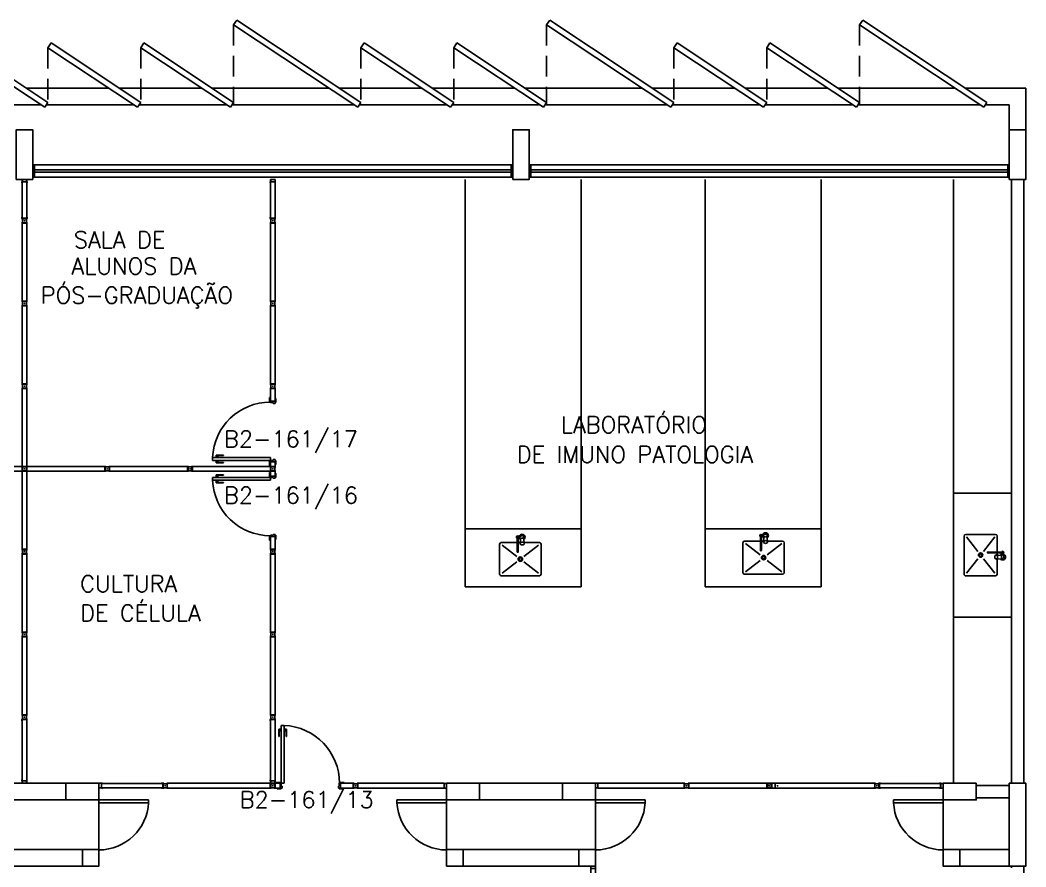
# Model space of a CAD drawing. Header units: millimetres. Extents: x 2090 to 2270, y 1357 to 1514.
# Drawn here: x 2250.59 to 2262.74, y 1427.39 to 1437.62 of the extents above; entities that cross this region are included whole.
import ezdxf

# ---------------------------------------------------------------- set-up
doc = ezdxf.new("R2010")
doc.units = ezdxf.units.MM
doc.linetypes.add('HIDDEN', pattern=[0.375, 0.25, -0.125])
for name, color, linetype in [('ALV', 2, 'Continuous'), ('DIV', 2, 'Continuous'), ('DIV2', 2, 'Continuous'), ('ENDEREÇO', 2, 'Continuous'), ('ESTR', 3, 'Continuous'), ('JANELA', 1, 'Continuous'), ('MACANETA', 2, 'Continuous'), ('PEÇAS', 1, 'Continuous'), ('PISO', 1, 'Continuous'), ('PORTA', 2, 'Continuous'), ('PROJ', 1, 'HIDDEN'), ('TEXTO', 2, 'Continuous')]:
    doc.layers.add(name, color=color, linetype=linetype)
doc.styles.add('UNB1-100', font='simplex.shx', dxfattribs={"height": 0.2})

# ---------------------------------------------------------------- blocks, each defined once
blk = doc.blocks.new('IMTT')
for p, q in [((-0.005, 0), (0.005, 0)), ((0.029, 0.029), (0, 0.029)), ((0, -0.028), (0, 0.029)), ((0.029, -0.028), (0, -0.028))]:
    blk.add_line(p, q)
blk = doc.blocks.new('MTT')
for p, q in [((-0.029, 0.018), (-0.029, 0.029)), ((-0.019, 0.029), (-0.029, 0.029)), ((-0.024, 0.018), (-0.029, 0.018)), ((-0.024, 0.018), (-0.024, -0.019)), ((-0.019, 0.024), (-0.019, 0.029)), ((-0.019, 0.024), (0.018, 0.024)), ((-0.005, 0), (0.005, 0)), ((0, -0.005), (0, 0.005)), ((0.018, 0.024), (0.018, 0.029)), ((0.018, 0.029), (0.029, 0.029)), ((0.024, 0.018), (0.029, 0.018)), ((0.024, 0.018), (0.024, -0.019)), ((0.029, 0.018), (0.029, 0.029)), ((-0.029, -0.019), (-0.024, -0.019)), ((-0.029, -0.019), (-0.029, -0.029)), ((-0.019, -0.029), (-0.029, -0.029)), ((0.018, -0.024), (-0.019, -0.024)), ((-0.019, -0.024), (-0.019, -0.029)), ((0.018, -0.024), (0.018, -0.029)), ((0.018, -0.029), (0.029, -0.029)), ((0.029, -0.019), (0.024, -0.019)), ((0.029, -0.019), (0.029, -0.029))]:
    blk.add_line(p, q)
blk = doc.blocks.new('DIV8')
for p, q in [((0.005, 0), (-0.005, 0)), ((0, 0.005), (0, -0.005)), ((0.024, 0.019), (0.028, 0.019)), ((0.024, 0.017), (0.024, 0.019)), ((0.024, 0.017), (0.028, 0.017)), ((0.028, 0.03), (0.043, 0.03)), ((0.028, 0.03), (0.028, 0.019)), ((0.028, 0.017), (0.028, -0.016)), ((0.769, 0.028), (0.03, 0.028)), ((0.03, 0.028), (0.03, -0.028)), ((0.043, 0.028), (0.043, 0.03)), ((0.757, 0.028), (0.757, 0.03)), ((0.771, 0.03), (0.757, 0.03)), ((0.769, 0.028), (0.769, -0.028)), ((0.771, 0.03), (0.771, 0.019)), ((0.776, 0.019), (0.771, 0.019)), ((0.771, 0.017), (0.771, -0.016)), ((0.776, 0.017), (0.771, 0.017)), ((0.776, 0.017), (0.776, 0.019)), ((0.805, 0), (0.795, 0)), ((0.8, 0.005), (0.8, -0.005)), ((0.024, -0.016), (0.028, -0.016)), ((0.024, -0.019), (0.024, -0.016)), ((0.024, -0.019), (0.028, -0.019)), ((0.028, -0.019), (0.028, -0.03)), ((0.028, -0.03), (0.043, -0.03)), ((0.769, -0.028), (0.03, -0.028)), ((0.043, -0.03), (0.043, -0.028)), ((0.757, -0.03), (0.757, -0.028)), ((0.771, -0.03), (0.757, -0.03)), ((0.776, -0.016), (0.771, -0.016)), ((0.776, -0.019), (0.771, -0.019)), ((0.771, -0.019), (0.771, -0.03)), ((0.776, -0.019), (0.776, -0.016))]:
    blk.add_line(p, q)
blk = doc.blocks.new('DIV11')
for p, q in [((-0.0051, 0), (0.0051, 0)), ((0, -0.0051), (0, 0.0051)), ((0.0285, 0.0285), (1.0715, 0.0285)), ((0.0285, -0.0285), (0.0285, 0.0285)), ((1.0715, -0.0285), (1.0715, 0.0285)), ((1.0949, 0), (1.1051, 0)), ((1.1, -0.0051), (1.1, 0.0051)), ((0.0285, -0.0285), (1.0715, -0.0285))]:
    blk.add_line(p, q)
blk = doc.blocks.new('DIV10')
for p, q in [((-0.0051, 0), (0.0051, 0)), ((0, -0.0051), (0, 0.0051)), ((0.0285, 0.0285), (0.9715, 0.0285)), ((0.0285, -0.0285), (0.0285, 0.0285)), ((0.9715, -0.0285), (0.9715, 0.0285)), ((0.9949, 0), (1.0051, 0)), ((1, -0.0051), (1, 0.0051)), ((0.0285, -0.0285), (0.9715, -0.0285))]:
    blk.add_line(p, q)
blk = doc.blocks.new('DIV6')
for p, q in [((0.0051, 0), (-0.0051, 0)), ((0, 0.0051), (0, -0.0051)), ((0.5715, 0.0285), (0.0285, 0.0285)), ((0.0285, 0.0285), (0.0285, -0.0285)), ((0.5715, 0.0285), (0.5715, -0.0285)), ((0.5949, 0), (0.6051, 0)), ((0.6, 0.0051), (0.6, -0.0051)), ((0.5715, -0.0285), (0.0285, -0.0285))]:
    blk.add_line(p, q)
blk = doc.blocks.new('DOOR70')
at = {"layer": 'MACANETA', "color": 1}
for p, q in [((-0.015, -0.565), (-0.01, -0.565)), ((-0.015, -0.655), (-0.015, -0.565)), ((-0.01, -0.655), (-0.01, -0.565)), ((0.08, -0.565), (0.075, -0.565)), ((0.075, -0.655), (0.075, -0.565)), ((0.08, -0.655), (0.08, -0.565)), ((-0.015, -0.655), (0.012, -0.655)), ((-0.01, -0.635), (0.012, -0.635)), ((0.012, -0.663), (0.012, -0.628)), ((0.012, -0.628), (0.015, -0.628)), ((0.012, -0.663), (0.015, -0.663)), ((0.053, -0.628), (0.05, -0.628)), ((0.053, -0.663), (0.05, -0.663)), ((0.053, -0.663), (0.053, -0.628)), ((0.075, -0.635), (0.053, -0.635)), ((0.08, -0.655), (0.053, -0.655))]:
    blk.add_line(p, q, dxfattribs=at)
at = {"layer": 'PORTA'}
for p, q in [((0.015, -0.7), (0.015, 0)), ((0.015, 0), (0.05, 0)), ((0.05, -0.7), (0.05, 0)), ((0.05, -0.7), (0.015, -0.7))]:
    blk.add_line(p, q, dxfattribs=at)
at = {"layer": 'PORTA', "color": 1}
blk.add_arc((0.02, 0), 0.7, 272.4563, 0, dxfattribs=at)
blk = doc.blocks.new('INOXA1-P')
for p, q in [((0.22, 0.25), (0.14, 0.25)), ((0.5, 0.25), (0.22, 0.25)), ((0.12, 0.23), (0.12, 0.047)), ((0.15, 0.22), (0.287, 0.043)), ((0.353, 0.043), (0.49, 0.22)), ((0.52, 0.23), (0.52, -0.23)), ((0.043, 0.008), (0.043, -0.022)), ((0.062, 0.04), (0.071, 0.04)), ((0.131, 0.048), (0.076, 0.043)), ((0.131, -0.002), (0.076, 0.003)), ((0.22, -0.027), (0.054, -0.027)), ((0.22, -0.037), (0.054, -0.037)), ((0.063, -0.003), (0.063, -0.021)), ((0.12, -0.001), (0.12, -0.027)), ((0.12, -0.037), (0.12, -0.23)), ((0.15, -0.22), (0.287, -0.043)), ((0.231, -0.027), (0.22, -0.027)), ((0.231, -0.037), (0.22, -0.037)), ((0.353, -0.043), (0.49, -0.22)), ((0.22, -0.25), (0.14, -0.25)), ((0.5, -0.25), (0.22, -0.25))]:
    blk.add_line(p, q)
blk.add_lwpolyline([(0.076, 0.003), (0.072, 0.004), (0.069, 0.009), (0.067, 0.015), (0.066, 0.023), (0.067, 0.031), (0.069, 0.037), (0.072, 0.042), (0.076, 0.043)])
blk.add_lwpolyline([(0.131, 0.048), (0.137, 0.046), (0.143, 0.041), (0.147, 0.033), (0.148, 0.023), (0.147, 0.013), (0.143, 0.006), (0.137, 0), (0.131, -0.002), (0.125, 0), (0.119, 0.006), (0.115, 0.013), (0.114, 0.023), (0.115, 0.033), (0.119, 0.041), (0.125, 0.046)], close=True)
for radius in [0.0266, 0.0163]:
    blk.add_circle((0.32, 0), radius)
for centre, radius, start, end in [((0.14, 0.23), 0.02, 90, 180), ((0.5, 0.23), 0.02, 360, 90), ((0.054, 0.023), 0.0349, 36.1705, 252.2568), ((0.054, 0.023), 0.0189, 62.7367, 235.7375), ((0.073, -0.003), 0.01, 102.8285, 180), ((0.054, 0.023), 0.0349, 285.5373, 323.9987), ((0.054, -0.032), 0.0145, 20.161, 339.839), ((0.054, -0.032), 0.005, 90.0037, 269.9963), ((0.231, -0.032), 0.00738, 222.6559, 137.3441), ((0.231, -0.032), 0.005, 269.9935, 90.0065), ((0.14, -0.23), 0.02, 180, 270), ((0.5, -0.23), 0.02, 270, 360)]:
    blk.add_arc(centre, radius, start, end)

msp = doc.modelspace()

# ---------------------------------------------------------------- linework, layer by layer
at = {"layer": 'ALV'}
for p, q in [((2249.38324, 1437.56513), (2250.88305, 1436.56985)), ((2249.42195, 1437.62346), (2250.92175, 1436.62817)), ((2253.16524, 1437.56513), (2253.20395, 1437.62346)), ((2253.16524, 1437.56513), (2254.66505, 1436.56985)), ((2253.20395, 1437.62346), (2254.70375, 1436.62817)), ((2256.94724, 1437.56513), (2256.98595, 1437.62346)), ((2256.94724, 1437.56513), (2258.44705, 1436.56985)), ((2256.98595, 1437.62346), (2258.48575, 1436.62817)), ((2260.72924, 1437.56513), (2260.76795, 1437.62346)), ((2260.72924, 1437.56513), (2262.22905, 1436.56985)), ((2260.76795, 1437.62346), (2262.26775, 1436.62817)), ((2250.92145, 1437.28867), (2250.96016, 1437.34699)), ((2250.96016, 1437.34699), (2252.04335, 1436.62817)), ((2252.04335, 1437.28867), (2252.08205, 1437.34699)), ((2252.08205, 1437.34699), (2253.16524, 1436.62817)), ((2254.70375, 1437.28867), (2254.74246, 1437.34699)), ((2254.74246, 1437.34699), (2255.82565, 1436.62817)), ((2255.82565, 1437.28867), (2255.86435, 1437.34699)), ((2255.86435, 1437.34699), (2256.94754, 1436.62817)), ((2258.48545, 1437.28867), (2258.52416, 1437.34699)), ((2258.52416, 1437.34699), (2259.60735, 1436.62817)), ((2259.60735, 1437.28867), (2259.64605, 1437.34699)), ((2259.64605, 1437.34699), (2260.72924, 1436.62817)), ((2250.92145, 1437.28867), (2252.00464, 1436.56985)), ((2252.04335, 1437.28867), (2253.12654, 1436.56985)), ((2254.70375, 1437.28867), (2255.78694, 1436.56985)), ((2255.82565, 1437.28867), (2256.90884, 1436.56985)), ((2258.48545, 1437.28867), (2259.56864, 1436.56985)), ((2259.60735, 1437.28867), (2260.69054, 1436.56985)), ((2250.88305, 1436.56985), (2250.92175, 1436.62817)), ((2252.00464, 1436.56985), (2252.04335, 1436.62817)), ((2253.12654, 1436.56985), (2253.16524, 1436.62817)), ((2254.66505, 1436.56985), (2254.70375, 1436.62817)), ((2255.78694, 1436.56985), (2255.82565, 1436.62817)), ((2256.90884, 1436.56985), (2256.94754, 1436.62817)), ((2258.44705, 1436.56985), (2258.48575, 1436.62817)), ((2259.56864, 1436.56985), (2259.60735, 1436.62817)), ((2260.69054, 1436.56985), (2260.72924, 1436.62817)), ((2262.22905, 1436.56985), (2262.26775, 1436.62817)), ((2262.56325, 1428.39901), (2262.56325, 1435.69901)), ((2262.71325, 1428.39901), (2262.71325, 1435.69901)), ((2250.13835, 1428.39901), (2251.13835, 1428.39901)), ((2256.13835, 1428.39901), (2257.13835, 1428.39901)), ((2262.138, 1428.37401), (2262.53835, 1428.37401)), ((2250.13835, 1428.19901), (2251.13835, 1428.19901)), ((2256.13835, 1428.19901), (2257.13835, 1428.19901)), ((2262.138, 1428.22401), (2262.53835, 1428.22401)), ((2249.93835, 1427.59901), (2251.33835, 1427.59901)), ((2255.93835, 1427.59901), (2257.33835, 1427.59901)), ((2261.93835, 1427.59901), (2262.53871, 1427.59901)), ((2249.93835, 1427.39901), (2251.33835, 1427.39901)), ((2255.93835, 1427.39901), (2257.33835, 1427.39901)), ((2261.93835, 1427.39901), (2262.53871, 1427.39901)), ((2262.71342, 1427.39901), (2262.56342, 1427.39901))]:
    msp.add_line(p, q, dxfattribs=at)
at = {"layer": 'DIV'}
for p, q in [((2250.63325, 1435.69901), (2250.64345, 1435.69901)), ((2250.63835, 1435.69391), (2250.63835, 1435.70411))]:
    msp.add_line(p, q, dxfattribs=at)
at = {"layer": 'DIV2'}
for p, q in [((2250.60785, 1435.67051), (2250.60785, 1435.65613)), ((2250.60785, 1435.67051), (2250.61985, 1435.67051)), ((2250.60985, 1435.65613), (2250.60785, 1435.65613)), ((2250.60985, 1435.66851), (2250.66685, 1435.66851)), ((2250.60985, 1435.66851), (2250.60985, 1435.22951)), ((2250.61985, 1435.67551), (2250.61985, 1435.67051)), ((2250.62185, 1435.67551), (2250.61985, 1435.67551)), ((2250.62185, 1435.67551), (2250.62185, 1435.67051)), ((2250.62185, 1435.67051), (2250.65485, 1435.67051)), ((2250.65485, 1435.67551), (2250.65485, 1435.67051)), ((2250.65685, 1435.67551), (2250.65485, 1435.67551)), ((2250.65685, 1435.67551), (2250.65685, 1435.67051)), ((2250.65685, 1435.67051), (2250.66885, 1435.67051)), ((2250.66685, 1435.66851), (2250.66685, 1435.22951)), ((2250.66885, 1435.65613), (2250.66685, 1435.65613)), ((2250.66885, 1435.67051), (2250.66885, 1435.65613)), ((2253.60785, 1435.67051), (2253.60785, 1435.65613)), ((2253.60785, 1435.67051), (2253.61985, 1435.67051)), ((2253.60985, 1435.65613), (2253.60785, 1435.65613)), ((2253.60985, 1435.66851), (2253.60985, 1435.22951)), ((2253.60985, 1435.66851), (2253.66685, 1435.66851)), ((2253.61985, 1435.67551), (2253.61985, 1435.67051)), ((2253.62185, 1435.67551), (2253.61985, 1435.67551)), ((2253.62185, 1435.67551), (2253.62185, 1435.67051)), ((2253.62185, 1435.67051), (2253.65485, 1435.67051)), ((2253.65485, 1435.67551), (2253.65485, 1435.67051)), ((2253.65685, 1435.67551), (2253.65485, 1435.67551)), ((2253.65685, 1435.67551), (2253.65685, 1435.67051)), ((2253.65685, 1435.67051), (2253.66885, 1435.67051)), ((2253.66685, 1435.66851), (2253.66685, 1435.22951)), ((2253.66885, 1435.65613), (2253.66685, 1435.65613)), ((2253.66885, 1435.67051), (2253.66885, 1435.65613)), ((2250.60785, 1435.22751), (2250.60785, 1435.24189)), ((2250.60985, 1435.24189), (2250.60785, 1435.24189)), ((2250.66885, 1435.24189), (2250.66685, 1435.24189)), ((2250.66885, 1435.22751), (2250.66885, 1435.24189)), ((2253.60985, 1435.24189), (2253.60785, 1435.24189)), ((2253.60785, 1435.22751), (2253.60785, 1435.24189)), ((2253.66885, 1435.24189), (2253.66685, 1435.24189)), ((2253.66885, 1435.22751), (2253.66885, 1435.24189)), ((2250.60785, 1435.22751), (2250.61985, 1435.22751)), ((2250.60985, 1435.22951), (2250.66685, 1435.22951)), ((2250.61985, 1435.22251), (2250.61985, 1435.22751)), ((2250.62185, 1435.22251), (2250.61985, 1435.22251)), ((2250.62185, 1435.22251), (2250.62185, 1435.22751)), ((2250.62185, 1435.22751), (2250.65485, 1435.22751)), ((2250.63325, 1435.19901), (2250.64345, 1435.19901)), ((2250.63835, 1435.20411), (2250.63835, 1435.19391)), ((2250.65485, 1435.22251), (2250.65485, 1435.22751)), ((2250.65685, 1435.22251), (2250.65485, 1435.22251)), ((2250.65685, 1435.22251), (2250.65685, 1435.22751)), ((2250.65685, 1435.22751), (2250.66885, 1435.22751)), ((2253.60785, 1435.22751), (2253.61985, 1435.22751)), ((2253.60985, 1435.22951), (2253.66685, 1435.22951)), ((2253.61985, 1435.22251), (2253.61985, 1435.22751)), ((2253.62185, 1435.22251), (2253.61985, 1435.22251)), ((2253.62185, 1435.22751), (2253.65485, 1435.22751)), ((2253.62185, 1435.22251), (2253.62185, 1435.22751)), ((2253.63325, 1435.19901), (2253.64345, 1435.19901)), ((2253.63835, 1435.20411), (2253.63835, 1435.19391)), ((2253.65485, 1435.22251), (2253.65485, 1435.22751)), ((2253.65685, 1435.22251), (2253.65485, 1435.22251)), ((2253.65685, 1435.22751), (2253.66885, 1435.22751)), ((2253.65685, 1435.22251), (2253.65685, 1435.22751)), ((2253.64345, 1433.19901), (2253.63325, 1433.19901)), ((2253.63835, 1433.20411), (2253.63835, 1433.19391)), ((2253.59985, 1433.06151), (2253.59985, 1433.01151)), ((2253.60985, 1433.06151), (2253.59985, 1433.06151)), ((2253.66685, 1433.17051), (2253.60985, 1433.17051)), ((2253.60985, 1433.17051), (2253.60985, 1433.01651)), ((2253.66685, 1433.17051), (2253.66685, 1433.01651)), ((2253.59985, 1433.01151), (2253.60985, 1433.01151)), ((2253.60985, 1433.01651), (2253.60985, 1433.01151)), ((2253.60985, 1433.01651), (2253.66685, 1433.01651)), ((2253.60985, 1433.01151), (2253.60985, 1433.00151)), ((2253.60985, 1433.00151), (2253.64485, 1433.00151)), ((2253.64485, 1433.00151), (2253.64485, 1432.99151)), ((2253.64485, 1432.99151), (2253.66685, 1432.99151)), ((2253.67685, 1433.05151), (2253.66685, 1433.05151)), ((2253.66685, 1433.01651), (2253.66685, 1433.00151)), ((2253.66685, 1433.00151), (2253.67685, 1433.00151)), ((2253.66685, 1432.99151), (2253.66685, 1433.00151)), ((2253.67685, 1433.00151), (2253.67685, 1433.05151)), ((2253.59985, 1432.29151), (2253.60985, 1432.29151)), ((2253.59985, 1432.24151), (2253.59985, 1432.29151)), ((2253.60985, 1432.24151), (2253.59985, 1432.24151)), ((2253.60985, 1432.30151), (2253.64485, 1432.30151)), ((2253.60985, 1432.29151), (2253.60985, 1432.30151)), ((2253.60985, 1432.28651), (2253.60985, 1432.29151)), ((2253.60985, 1432.28651), (2253.60985, 1432.22751)), ((2253.60985, 1432.28651), (2253.66685, 1432.28651)), ((2253.66685, 1432.22751), (2253.60985, 1432.22751)), ((2253.63835, 1432.20411), (2253.63835, 1432.19391)), ((2253.63835, 1432.19391), (2253.63835, 1432.20411)), ((2253.64485, 1432.31151), (2253.66685, 1432.31151)), ((2253.64485, 1432.30151), (2253.64485, 1432.31151)), ((2253.66685, 1432.31151), (2253.66685, 1432.30151)), ((2253.66685, 1432.28651), (2253.66685, 1432.30151)), ((2253.66685, 1432.30151), (2253.67685, 1432.30151)), ((2253.66685, 1432.28651), (2253.66685, 1432.22751)), ((2253.67685, 1432.25151), (2253.66685, 1432.25151)), ((2253.67685, 1432.30151), (2253.67685, 1432.25151)), ((2253.59985, 1432.15651), (2253.59985, 1432.10651)), ((2253.60985, 1432.15651), (2253.59985, 1432.15651)), ((2253.59985, 1432.10651), (2253.60985, 1432.10651)), ((2253.66685, 1432.17051), (2253.60985, 1432.17051)), ((2253.60985, 1432.11151), (2253.60985, 1432.17051)), ((2253.60985, 1432.11151), (2253.60985, 1432.10651)), ((2253.60985, 1432.11151), (2253.66685, 1432.11151)), ((2253.60985, 1432.10651), (2253.60985, 1432.09651)), ((2253.60985, 1432.09651), (2253.64485, 1432.09651)), ((2253.64345, 1432.19901), (2253.63325, 1432.19901)), ((2253.64345, 1432.19901), (2253.63325, 1432.19901)), ((2253.64485, 1432.09651), (2253.64485, 1432.08651)), ((2253.64485, 1432.08651), (2253.66685, 1432.08651)), ((2253.66685, 1432.11151), (2253.66685, 1432.17051)), ((2253.67685, 1432.14651), (2253.66685, 1432.14651)), ((2253.66685, 1432.11151), (2253.66685, 1432.09651)), ((2253.66685, 1432.09651), (2253.67685, 1432.09651)), ((2253.66685, 1432.08651), (2253.66685, 1432.09651)), ((2253.67685, 1432.09651), (2253.67685, 1432.14651)), ((2253.59985, 1431.38651), (2253.60985, 1431.38651)), ((2253.59985, 1431.33651), (2253.59985, 1431.38651)), ((2253.60985, 1431.39651), (2253.64485, 1431.39651)), ((2253.60985, 1431.38651), (2253.60985, 1431.39651)), ((2253.60985, 1431.38151), (2253.60985, 1431.38651)), ((2253.60985, 1431.22751), (2253.60985, 1431.38151)), ((2253.60985, 1431.38151), (2253.66685, 1431.38151)), ((2253.64485, 1431.40651), (2253.66685, 1431.40651)), ((2253.64485, 1431.39651), (2253.64485, 1431.40651)), ((2253.66685, 1431.40651), (2253.66685, 1431.39651)), ((2253.66685, 1431.38151), (2253.66685, 1431.39651)), ((2253.66685, 1431.39651), (2253.67685, 1431.39651)), ((2253.66685, 1431.22751), (2253.66685, 1431.38151)), ((2253.67685, 1431.39651), (2253.67685, 1431.34651)), ((2253.60985, 1431.33651), (2253.59985, 1431.33651)), ((2253.67685, 1431.34651), (2253.66685, 1431.34651)), ((2253.66685, 1431.22751), (2253.60985, 1431.22751)), ((2253.64345, 1431.19901), (2253.63325, 1431.19901)), ((2253.63835, 1431.19391), (2253.63835, 1431.20411)), ((2252.36885, 1428.39901), (2253.60785, 1428.39901)), ((2252.36885, 1428.34201), (2253.60785, 1428.34201)), ((2253.60985, 1428.40101), (2253.59547, 1428.40101)), ((2253.59547, 1428.39901), (2253.59547, 1428.40101)), ((2253.59547, 1428.34001), (2253.59547, 1428.34201)), ((2253.60985, 1428.34001), (2253.59547, 1428.34001)), ((2253.60785, 1428.39901), (2253.60785, 1428.34201)), ((2253.60985, 1428.40101), (2253.60985, 1428.38901)), ((2253.61485, 1428.38901), (2253.60985, 1428.38901)), ((2253.61485, 1428.38701), (2253.60985, 1428.38701)), ((2253.60985, 1428.38701), (2253.60985, 1428.35401)), ((2253.61485, 1428.35401), (2253.60985, 1428.35401)), ((2253.61485, 1428.35201), (2253.60985, 1428.35201)), ((2253.60985, 1428.35201), (2253.60985, 1428.34001)), ((2253.61485, 1428.38701), (2253.61485, 1428.38901)), ((2253.61485, 1428.35201), (2253.61485, 1428.35401)), ((2253.63325, 1428.37051), (2253.64345, 1428.37051)), ((2253.64345, 1428.37051), (2253.63325, 1428.37051)), ((2253.63835, 1428.37561), (2253.63835, 1428.36541)), ((2253.63835, 1428.36541), (2253.63835, 1428.37561)), ((2253.66685, 1428.34201), (2253.66685, 1428.39901)), ((2253.72585, 1428.39901), (2253.66685, 1428.39901)), ((2253.72585, 1428.34201), (2253.66685, 1428.34201)), ((2253.68085, 1428.40901), (2253.73085, 1428.40901)), ((2253.68085, 1428.39901), (2253.68085, 1428.40901)), ((2253.69085, 1428.33201), (2253.69085, 1428.34201)), ((2253.74085, 1428.33201), (2253.69085, 1428.33201)), ((2253.72585, 1428.39901), (2253.73085, 1428.39901)), ((2253.72585, 1428.39901), (2253.72585, 1428.34201)), ((2253.72585, 1428.34201), (2253.74085, 1428.34201)), ((2253.73085, 1428.40901), (2253.73085, 1428.39901)), ((2253.73085, 1428.39901), (2253.74085, 1428.39901)), ((2253.74085, 1428.39901), (2253.74085, 1428.36401)), ((2253.74085, 1428.36401), (2253.75085, 1428.36401)), ((2253.74085, 1428.34201), (2253.74085, 1428.33201)), ((2253.75085, 1428.34201), (2253.74085, 1428.34201)), ((2253.75085, 1428.36401), (2253.75085, 1428.34201)), ((2254.43085, 1428.36401), (2254.43085, 1428.34201)), ((2254.44085, 1428.36401), (2254.43085, 1428.36401)), ((2254.43085, 1428.34201), (2254.44085, 1428.34201)), ((2254.44085, 1428.39901), (2254.44085, 1428.36401)), ((2254.45085, 1428.39901), (2254.44085, 1428.39901)), ((2254.45585, 1428.34201), (2254.44085, 1428.34201)), ((2254.44085, 1428.34201), (2254.44085, 1428.33201)), ((2254.44085, 1428.33201), (2254.49085, 1428.33201)), ((2254.45085, 1428.40901), (2254.45085, 1428.39901)), ((2254.50085, 1428.40901), (2254.45085, 1428.40901)), ((2254.45585, 1428.39901), (2254.45085, 1428.39901)), ((2254.60985, 1428.39901), (2254.45585, 1428.39901)), ((2254.45585, 1428.39901), (2254.45585, 1428.34201)), ((2254.60985, 1428.34201), (2254.45585, 1428.34201)), ((2254.49085, 1428.33201), (2254.49085, 1428.34201)), ((2254.50085, 1428.39901), (2254.50085, 1428.40901)), ((2254.60985, 1428.34201), (2254.60985, 1428.39901)), ((2254.64345, 1428.37051), (2254.63325, 1428.37051)), ((2254.63835, 1428.36541), (2254.63835, 1428.37561)), ((2259.64345, 1428.37051), (2259.63325, 1428.37051)), ((2259.63835, 1428.37561), (2259.63835, 1428.36541)), ((2259.66185, 1428.38701), (2259.66185, 1428.38901)), ((2259.66185, 1428.38901), (2259.66685, 1428.38901)), ((2259.66185, 1428.38701), (2259.66685, 1428.38701)), ((2259.66185, 1428.35201), (2259.66185, 1428.35401)), ((2259.66185, 1428.35401), (2259.66685, 1428.35401)), ((2259.66185, 1428.35201), (2259.66685, 1428.35201)), ((2259.66685, 1428.40101), (2259.66685, 1428.38901)), ((2259.66685, 1428.40101), (2259.68123, 1428.40101)), ((2259.66685, 1428.38701), (2259.66685, 1428.35401)), ((2259.66685, 1428.35201), (2259.66685, 1428.34001)), ((2259.66685, 1428.34001), (2259.68123, 1428.34001)), ((2259.66885, 1428.39901), (2259.66885, 1428.34201)), ((2260.90785, 1428.39901), (2259.66885, 1428.39901)), ((2260.90785, 1428.34201), (2259.66885, 1428.34201)), ((2259.68123, 1428.39901), (2259.68123, 1428.40101)), ((2259.68123, 1428.34001), (2259.68123, 1428.34201))]:
    msp.add_line(p, q, dxfattribs=at)
at = {"layer": 'DIV2', "color": 1}
for p, q in [((2251.54345, 1428.37051), (2251.53325, 1428.37051)), ((2251.53835, 1428.37561), (2251.53835, 1428.36541)), ((2257.54345, 1428.37051), (2257.53325, 1428.37051)), ((2257.53835, 1428.37561), (2257.53835, 1428.36541))]:
    msp.add_line(p, q, dxfattribs=at)
at = {"layer": 'ESTR'}
for points in [[(2250.53835, 1435.69901), (2250.53835, 1436.29901), (2250.73835, 1436.29901), (2250.73835, 1435.69901)], [(2256.53835, 1435.69901), (2256.53835, 1436.29901), (2256.73835, 1436.29901), (2256.73835, 1435.69901)], [(2262.53835, 1435.69901), (2262.53835, 1436.29901), (2262.73835, 1436.29901), (2262.73835, 1435.69901)], [(2251.13835, 1428.39901), (2251.13835, 1428.19901), (2251.53835, 1428.19901), (2251.53835, 1428.39901)], [(2256.13835, 1428.39901), (2256.13835, 1428.19901), (2255.73835, 1428.19901), (2255.73835, 1428.39901)], [(2257.13835, 1428.39901), (2257.13835, 1428.19901), (2257.53835, 1428.19901), (2257.53835, 1428.39901)], [(2262.13835, 1428.39901), (2262.13835, 1428.19901), (2261.73835, 1428.19901), (2261.73835, 1428.39901)], [(2262.53835, 1428.39901), (2262.73835, 1428.39901), (2262.73835, 1427.39901), (2262.53835, 1427.39901)], [(2251.33835, 1427.59901), (2251.33835, 1427.39901), (2251.53835, 1427.39901), (2251.53835, 1427.59901)], [(2255.93835, 1427.59901), (2255.93835, 1427.39901), (2255.73835, 1427.39901), (2255.73835, 1427.59901)], [(2257.33835, 1427.59901), (2257.33835, 1427.39901), (2257.53835, 1427.39901), (2257.53835, 1427.59901)], [(2261.93835, 1427.59901), (2261.93835, 1427.39901), (2261.73835, 1427.39901), (2261.73835, 1427.59901)]]:
    msp.add_lwpolyline(points, close=True, dxfattribs=at)
at = {"layer": 'JANELA', "color": 2}
for p, q in [((2250.75835, 1435.87401), (2250.73835, 1435.87401)), ((2250.73835, 1435.87401), (2250.73835, 1435.72401)), ((2250.75835, 1435.72401), (2250.75835, 1435.87401)), ((2256.51835, 1435.87401), (2256.53835, 1435.87401)), ((2256.51835, 1435.72401), (2256.51835, 1435.87401)), ((2256.75835, 1435.87401), (2256.73835, 1435.87401)), ((2256.75835, 1435.72401), (2256.75835, 1435.87401)), ((2262.51835, 1435.87401), (2262.53835, 1435.87401)), ((2262.51835, 1435.72401), (2262.51835, 1435.87401)), ((2250.73835, 1435.72401), (2250.75835, 1435.72401)), ((2256.53835, 1435.72401), (2256.51835, 1435.72401)), ((2256.73835, 1435.72401), (2256.75835, 1435.72401)), ((2262.53835, 1435.72401), (2262.51835, 1435.72401))]:
    msp.add_line(p, q, dxfattribs=at)
at = {"layer": 'JANELA'}
for p, q in [((2256.51835, 1435.87401), (2250.75835, 1435.87401)), ((2262.51835, 1435.87401), (2256.75835, 1435.87401)), ((2256.51835, 1435.81401), (2250.75835, 1435.81401)), ((2256.51835, 1435.78401), (2250.75835, 1435.78401)), ((2262.51835, 1435.81401), (2256.75835, 1435.81401)), ((2262.51835, 1435.78401), (2256.75835, 1435.78401)), ((2256.51835, 1435.72401), (2250.75835, 1435.72401)), ((2262.51835, 1435.72401), (2256.75835, 1435.72401)), ((2262.71342, 1424.79901), (2262.71342, 1427.39901))]:
    msp.add_line(p, q, dxfattribs=at)
at = {"layer": 'JANELA', "color": 3}
for p, q in [((2262.56342, 1427.37901), (2262.56342, 1427.39901)), ((2262.71342, 1427.39901), (2262.71342, 1427.37901))]:
    msp.add_line(p, q, dxfattribs=at)
at = {"layer": 'PEÇAS'}
for p, q in [((2255.96325, 1430.77401), (2255.96325, 1435.69901)), ((2257.36325, 1430.77401), (2257.36325, 1435.69901)), ((2258.86325, 1430.77401), (2258.86325, 1435.69901)), ((2260.26325, 1430.77401), (2260.26325, 1435.69901)), ((2261.86325, 1428.39901), (2261.86325, 1435.69901)), ((2262.56325, 1431.90729), (2261.86325, 1431.90729)), ((2257.36325, 1431.47401), (2255.96325, 1431.47401)), ((2260.26325, 1431.47401), (2258.86325, 1431.47401)), ((2257.36325, 1430.77401), (2255.96325, 1430.77401)), ((2260.26325, 1430.77401), (2258.86325, 1430.77401)), ((2262.56325, 1430.40729), (2261.86325, 1430.40729))]:
    msp.add_line(p, q, dxfattribs=at)
at = {"layer": 'PISO'}
for p, q in [((2251.65932, 1436.79901), (2250.66402, 1436.79901)), ((2252.78121, 1436.79901), (2251.78591, 1436.79901)), ((2254.31972, 1436.79901), (2252.90781, 1436.79901)), ((2255.44162, 1436.79901), (2254.44632, 1436.79901)), ((2256.56351, 1436.79901), (2255.56821, 1436.79901)), ((2258.10172, 1436.79901), (2256.69011, 1436.79901)), ((2259.22332, 1436.79901), (2258.22802, 1436.79901)), ((2260.34521, 1436.79901), (2259.34991, 1436.79901)), ((2261.88372, 1436.79901), (2260.47181, 1436.79901)), ((2262.73835, 1436.79901), (2262.01032, 1436.79901)), ((2262.73835, 1436.29901), (2262.73835, 1436.79901)), ((2250.8391, 1436.59901), (2249.36419, 1436.59901)), ((2251.9607, 1436.59901), (2250.9021, 1436.59901)), ((2253.08259, 1436.59901), (2252.024, 1436.59901)), ((2254.6211, 1436.59901), (2253.14589, 1436.59901)), ((2255.743, 1436.59901), (2254.6844, 1436.59901)), ((2256.86489, 1436.59901), (2255.80629, 1436.59901)), ((2258.4031, 1436.59901), (2256.92819, 1436.59901)), ((2259.5247, 1436.59901), (2258.4661, 1436.59901)), ((2260.64659, 1436.59901), (2259.588, 1436.59901)), ((2262.1851, 1436.59901), (2260.70989, 1436.59901)), ((2262.53835, 1436.59901), (2262.2484, 1436.59901)), ((2262.53835, 1436.29901), (2262.53835, 1436.59901))]:
    msp.add_line(p, q, dxfattribs=at)
at = {"layer": 'PORTA'}
for p, q in [((2251.53835, 1428.19901), (2251.53835, 1428.16401)), ((2252.13836, 1428.19901), (2251.53835, 1428.19901)), ((2252.13836, 1428.16401), (2252.13836, 1428.19901)), ((2255.13835, 1428.19901), (2255.73835, 1428.19901)), ((2255.13835, 1428.16401), (2255.13835, 1428.19901)), ((2255.73835, 1428.19901), (2255.73835, 1428.16401)), ((2258.13836, 1428.19901), (2257.53835, 1428.19901)), ((2257.53835, 1428.19901), (2257.53835, 1428.16401)), ((2258.13836, 1428.16401), (2258.13836, 1428.19901)), ((2261.13835, 1428.16401), (2261.13835, 1428.19901)), ((2261.13835, 1428.16401), (2261.13835, 1428.19901)), ((2261.13835, 1428.19901), (2261.73835, 1428.19901)), ((2261.13835, 1428.19901), (2261.73835, 1428.19901)), ((2261.73835, 1428.19901), (2261.73835, 1428.16401)), ((2261.73835, 1428.19901), (2261.73835, 1428.16401)), ((2252.13836, 1428.16401), (2251.53835, 1428.16401)), ((2255.13835, 1428.16401), (2255.73835, 1428.16401)), ((2258.13836, 1428.16401), (2257.53835, 1428.16401)), ((2261.13835, 1428.16401), (2261.73835, 1428.16401)), ((2261.13835, 1428.16401), (2261.73835, 1428.16401))]:
    msp.add_line(p, q, dxfattribs=at)
at = {"layer": 'PORTA', "color": 2}
for p, q in [((2251.53835, 1427.59901), (2251.53835, 1428.19901)), ((2255.73835, 1427.59901), (2255.73835, 1428.19901)), ((2257.53835, 1427.59901), (2257.53835, 1428.19901)), ((2261.73835, 1427.59901), (2261.73835, 1428.19901)), ((2261.73835, 1427.59901), (2261.73835, 1428.19901))]:
    msp.add_line(p, q, dxfattribs=at)
at = {"layer": 'PORTA', "color": 1}
for centre, start, end in [((2251.53835, 1428.19401), 270, 357.134009), ((2255.73835, 1428.19401), 182.865991, 270), ((2257.53835, 1428.19401), 270, 357.134009), ((2261.73835, 1428.19401), 182.865991, 270), ((2261.73835, 1428.19401), 182.865991, 270)]:
    msp.add_arc(centre, 0.60001, start, end, dxfattribs=at)
at = {"layer": 'PROJ', "linetype": 'HIDDEN'}
for p, q in [((2253.16524, 1437.56513), (2253.16524, 1436.59901)), ((2256.94724, 1437.56513), (2256.94724, 1436.59901)), ((2260.72924, 1437.56513), (2260.72924, 1436.59901)), ((2250.92145, 1437.28867), (2250.92145, 1436.59901)), ((2252.04335, 1437.28867), (2252.04335, 1436.59901)), ((2254.70375, 1437.28867), (2254.70375, 1436.59901)), ((2255.82565, 1437.28867), (2255.82565, 1436.59901)), ((2258.48545, 1437.28867), (2258.48545, 1436.59901)), ((2259.60735, 1437.28867), (2259.60735, 1436.59901))]:
    msp.add_line(p, q, dxfattribs=at)

# ---------------------------------------------------------------- block references
at = {"layer": 'DIV', "xscale": -1, "rotation": 269.9999999948553}
msp.add_blockref('DOOR70', (2253.60985, 1432.28651), dxfattribs=at)
at = {"layer": 'DIV'}
for name, p, rotation in [('DOOR70', (2253.60985, 1432.11151), 270), ('DIV6', (2257.50985, 1426.79901), 90), ('IMTT', (2257.50985, 1427.39901), 270)]:
    msp.add_blockref(name, p, dxfattribs=dict(at, rotation=rotation))
at = {"layer": 'DIV', "extrusion": (0, 0, -1), "zscale": -1, "rotation": 180.0000000051447}
msp.add_blockref('DOOR70', (-2253.72585, 1428.39901), dxfattribs=at)
at = {"layer": 'DIV2', "color": 1}
for name, p, rotation in [('IMTT', (2250.63835, 1435.69901), 270), ('DIV10', (2250.63835, 1435.19901), 270), ('DIV10', (2250.63835, 1434.19901), 270), ('DIV10', (2250.63835, 1433.19901), 270), ('DIV10', (2250.63835, 1432.19901), 270), ('DIV10', (2250.63835, 1431.19901), 270), ('DIV10', (2253.63835, 1431.19901), 270), ('DIV10', (2250.63835, 1430.19901), 270), ('DIV10', (2253.63835, 1430.19901), 270), ('DIV8', (2250.63835, 1429.19901), 270), ('DIV8', (2253.63835, 1429.19901), 270), ('IMTT', (2250.63835, 1428.39901), 90), ('IMTT', (2261.73835, 1428.37051), 180)]:
    msp.add_blockref(name, p, dxfattribs=dict(at, rotation=rotation))
at = {"layer": 'DIV2'}
for name, p, rotation in [('IMTT', (2253.63835, 1435.69901), 270), ('DIV10', (2253.63835, 1435.19901), 270), ('DIV10', (2253.63835, 1434.19901), 270), ('IMTT', (2253.63835, 1428.39901), 90), ('IMTT', (2253.63835, 1428.39901), 90), ('IMTT', (2255.73835, 1428.37051), 180)]:
    msp.add_blockref(name, p, dxfattribs=dict(at, rotation=rotation))
for name, p in [('MTT', (2250.63835, 1435.19901)), ('MTT', (2253.63835, 1435.19901)), ('MTT', (2253.63835, 1434.19901)), ('MTT', (2253.63835, 1433.19901)), ('MTT', (2253.63835, 1432.19901)), ('MTT', (2253.63835, 1432.19901)), ('MTT', (2253.63835, 1431.19901)), ('MTT', (2253.63835, 1428.37051)), ('MTT', (2254.63835, 1428.37051)), ('DIV11', (2254.63835, 1428.37051)), ('MTT', (2259.63835, 1428.37051)), ('MTT', (2260.93835, 1428.37051))]:
    msp.add_blockref(name, p, dxfattribs=at)
at = {"layer": 'DIV2', "color": 1}
for name, p in [('MTT', (2250.63835, 1434.19901)), ('MTT', (2250.63835, 1433.19901)), ('MTT', (2250.63835, 1432.19901)), ('MTT', (2251.63835, 1432.19901)), ('DIV10', (2251.63835, 1432.19901)), ('MTT', (2252.63835, 1432.19901)), ('DIV10', (2252.63835, 1432.19901)), ('MTT', (2250.63835, 1431.19901)), ('MTT', (2250.63835, 1430.19901)), ('MTT', (2253.63835, 1430.19901)), ('MTT', (2250.63835, 1429.19901)), ('MTT', (2253.63835, 1429.19901)), ('IMTT', (2251.53835, 1428.37051)), ('DIV11', (2257.53835, 1428.37051)), ('IMTT', (2257.53835, 1428.37051)), ('MTT', (2258.63835, 1428.37051)), ('MTT', (2258.63835, 1428.37051)), ('DIV11', (2258.63835, 1428.37051)), ('DIV10', (2258.63835, 1428.37051)), ('DIV8', (2260.93835, 1428.37051)), ('DIV8', (2260.93835, 1428.37051))]:
    msp.add_blockref(name, p, dxfattribs=at)
at = {"layer": 'DIV2', "color": 1, "xscale": -1}
for name, p in [('DIV10', (2250.63835, 1432.19901)), ('DIV10', (2251.63835, 1432.19901)), ('DIV8', (2252.33835, 1428.37051))]:
    msp.add_blockref(name, p, dxfattribs=at)
at = {"layer": 'DIV2', "xscale": -1}
for p in [(2252.33835, 1428.37051), (2254.63835, 1428.37051)]:
    msp.add_blockref('MTT', p, dxfattribs=at)
at = {"layer": 'PEÇAS', "color": 1}
for p, rotation in [((2256.62968, 1431.4283), 270), ((2259.56936, 1431.44673), 270), ((2262.51132, 1431.15729), 180)]:
    msp.add_blockref('INOXA1-P', p, dxfattribs=dict(at, rotation=rotation))

# ---------------------------------------------------------------- texts
at = {"layer": 'ENDEREÇO', "style": 'UNB1-100'}
for s, p in [('B2-161/17', (2253.04835, 1432.46092)), ('B2-161/16', (2253.04835, 1431.78092)), ('B2-161/13', (2253.23835, 1428.10092))]:
    msp.add_text(s, height=0.2, dxfattribs=at).set_placement(p)
at = {"layer": 'TEXTO', "style": 'UNB1-100'}
for s, p in [('SALA DE', (2251.23502, 1434.86805)), ('ALUNOS DA', (2251.20759, 1434.55019)), ('PÓS-GRADUAÇÃO', (2250.83436, 1434.19785)), ('LABORATÓRIO', (2257.11991, 1432.63281)), ('DE IMUNO PATOLOGIA', (2256.58767, 1432.2737)), ('CULTURA ', (2251.31126, 1430.71035)), ('DE CÉLULA', (2251.31126, 1430.35696))]:
    msp.add_text(s, height=0.2, dxfattribs=at).set_placement(p)

doc.saveas('drawing.dxf')
